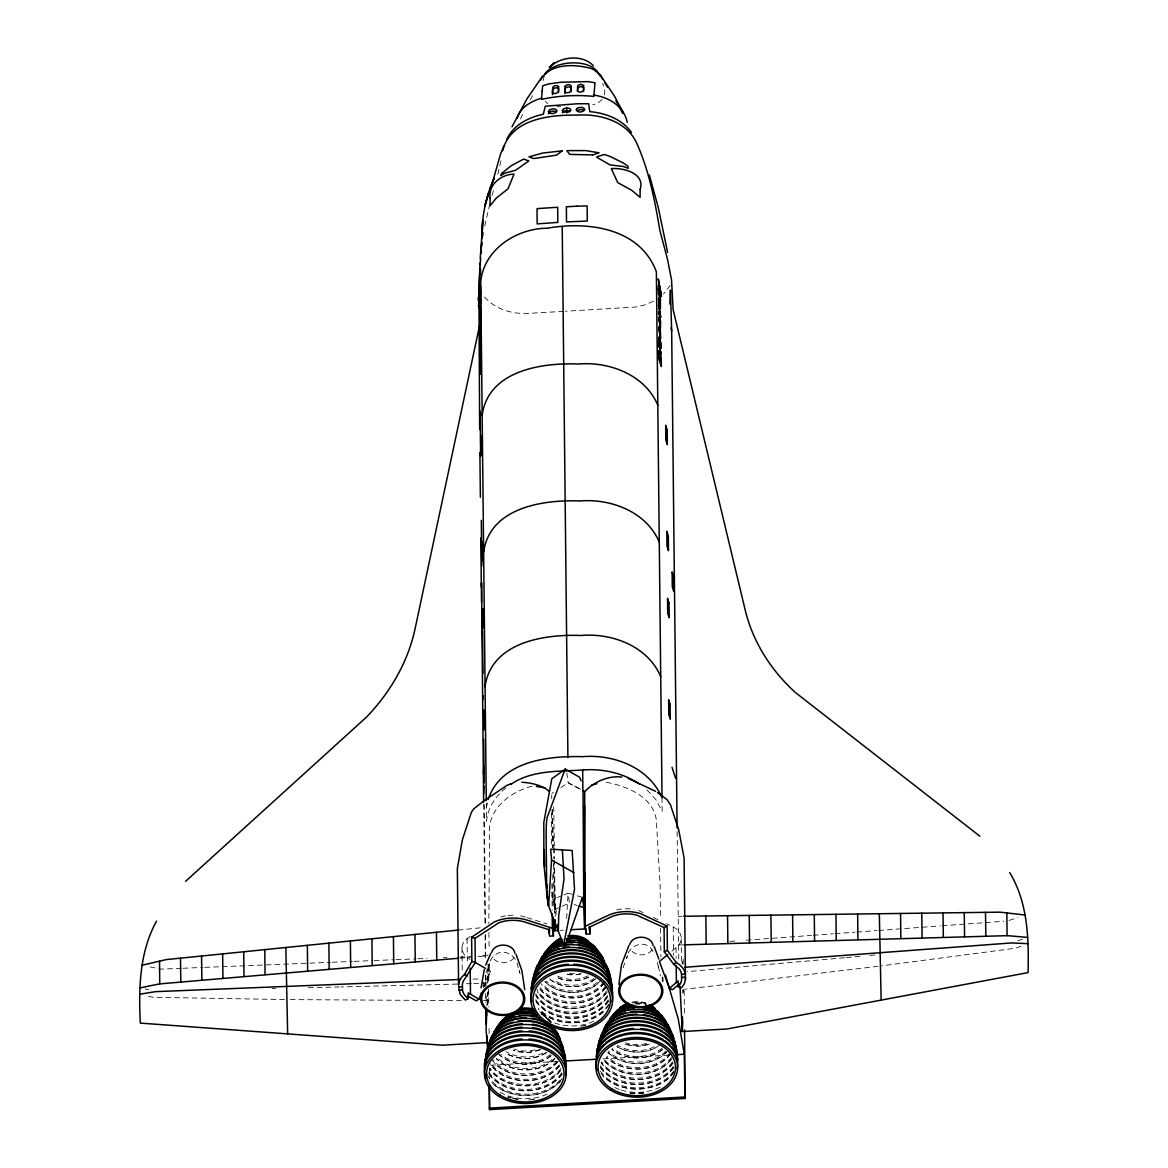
<?xml version="1.0" encoding="UTF-8"?>
<svg xmlns="http://www.w3.org/2000/svg" width="1168" height="1168" viewBox="0 0 1168 1168"><rect width="100%" height="100%" fill="white"/><g stroke="black" fill="none" stroke-linecap="round" stroke-linejoin="round"><path stroke-width="0.75" stroke-dasharray="5 3.75" d="M551.457 844.172L551.544 813.235M551.705 798.678L551.749 795.043M487.421 1004.378L487.552 993.442M487.698 982.492L487.947 964.272M682.813 993.253L682.857 989.603M683.192 964.082L683.265 958.621M487.757 1005.21L488.034 990.041M683.192 992.523L683.251 989.413M555.194 916.369L554.581 860.641M487.071 1004.845L487.567 992.362M681.966 964.111L682.55 961.264L682.389 964.184M566.626 918.413L568.101 893.097L582.379 897.345M486.37 807.891L488.18 799.452M487.99 981.66L490.224 971.104L487.129 969.309M500.955 160.834L497.889 174.207M482.866 985.515L483.435 982.157M484.793 225.906L489.757 203.801M604.294 94.812L604.907 91.221L602.746 83.322M543.076 80.607L544.346 75.701M492.02 195.479L493.947 188.749M623.113 967.761L625.26 961.498M486.034 972.448L487.187 969.352M483.567 987.632L490.224 971.104M484.136 986.507L489.377 973.791L489.261 963.031M489.655 963.571L488.472 966.345C492.341 946.401 515.234 948.255 518.169 967.586M627.727 955.716L626.559 958.49C628.034 943.525 649.452 937.773 653.832 954.11M520.49 118.975L523.41 112.391M483.202 986.537L489.377 973.791M530.111 99.995L533.528 93.849M670.198 285.328L663.497 294.015M602.177 99.426L597.432 103.543L592.76 104.77M604.469 982.711C590.614 1002.027 559.092 1002.684 542.755 986.23M606.031 987.325C590.818 1008.699 553.384 1008.758 538.536 987.062M607.302 991.895C591.49 1014.101 552.595 1014.16 537.178 991.617M607.156 997.72C590.468 1019.357 551.573 1018.788 536.083 996.114M608.995 1000.83C592.658 1023.737 553.252 1024.19 536.258 1001.983M554.858 1058.515C539.689 1073.976 511.672 1073.436 496.166 1058.602M557.34 1062.238C541.835 1079.743 511.277 1079.422 494.677 1063.522M559.662 1065.785C542.478 1087.058 503.014 1085.656 488.764 1061.741M560.64 1070.487C543.66 1091.481 505.437 1091.102 489.553 1069.041M562.494 1073.786C544.843 1097.424 502.152 1096.518 486.808 1070.837M560.582 1080.955C543.412 1100.314 509.613 1099.979 491.246 1082.371M666.359 1052.164C651.189 1067.625 623.172 1067.085 607.667 1052.251M670.972 1053.492C656.124 1073.246 623.566 1073.888 606.177 1057.171M672.257 1058.193C656.416 1079.378 619.566 1079.86 603.068 1059.376M673.264 1062.851C656.679 1085.057 617.317 1085.247 601.053 1062.705M673.994 1067.435C657.058 1090.124 616.879 1090.313 600.264 1067.289M670.899 1075.932L674.418 1071.961M470.047 936.546L465.404 940.109A26.601 16.002 -0.6 0 0 467.886 958.037L470.105 959.483M671.863 951.19L677.805 946.095A26.601 16.002 -0.6 0 0 675.323 928.166L666.636 923.698M505.817 788.006C495.539 796.109 487.815 808.022 486.516 821.221L486.297 800.649M551.895 793.495L553.501 792.269M594.906 979.368C581.971 989.311 561.866 989.208 549.281 978.755M597.885 983.617C582.803 995.968 558.392 995.267 544.522 981.368M603.549 1012.028C585.84 1026.497 557.34 1026.657 540.171 1011.298M546.478 1052.499C534.433 1060.529 517.804 1060.135 505.408 1053.01M551.296 1055.682C536.535 1067.304 513.19 1067.245 499.101 1054.573M662.796 1049.346C648.444 1060.617 625.917 1060.938 611.784 1049.171M668.563 1078.59C649.817 1093.379 620.12 1092.679 602.746 1076.035M560.932 787.48L568.174 782.794L581.401 789.729L568.174 782.794L566.816 772.909M653.496 301.242L644.327 305.082L635.348 307.067L565.443 311.243M561.808 895.71L553.939 898.966L555.355 909.23L569.473 902.995L568.101 893.097L563.385 895.053M1021.007 946.226L1015.956 948.168L881.694 965.834M588.599 977.178C578.233 982.127 565.443 982.215 555.369 976.477M540.302 1049.536L528.024 1052.529L513.453 1050.543M654.956 1048.149C642.984 1053.784 628.384 1053.361 616.908 1046.674M1017.941 940.707L1024.438 938.517M1009.064 920.428L1017.416 917.654M531.936 786.239C510.066 791.787 487.158 809.366 489.509 834.375L488.837 923.596M488.063 955.161L477.946 956.358M581.007 973.878L574.466 974.915L564.597 973.849M585.898 1025.504L580.569 1026.351A40.953 30.879 0.8 0 0 585.635 1025.227M631.786 1002.801L641.743 1002.553L646.532 1003.692M528.783 1099.979L535.878 1098.869A40.953 29.93 0.5 0 1 532.258 1099.38M643.831 1093.073L629.406 1093.204M878.19 966.286L684.784 989.281M457.987 930.093L480.267 927.845M479.8 956.475L485.669 955.891M844.522 957.745L687.164 971.645M846.333 957.585L860.831 956.256M869.883 955.424L877.139 954.767M460.075 958.125L470.835 957.234M729.825 941.423L737.081 940.882M746.148 940.211L811.453 935.407M813.278 935.276L833.222 933.801M835.047 933.67L855.005 932.195M856.816 932.064L876.774 930.589M878.584 930.458L940.269 925.917M942.08 925.786L983.806 922.72M985.617 922.589L1003.765 921.245M557.005 106.799L560.582 106.595M563.618 311.36L527.367 313.418C511.117 314.192 493.67 308.571 483.275 295.548M560.114 930.356L563.618 930.151M490.706 1065.245L557.647 1061.435M602.878 1058.865L668.008 1055.157M181.23 968.316L161.213 969.133L150.38 966.987M183.055 968.243L203.071 967.44M204.896 967.367L330.5 962.301M332.325 962.228L352.342 961.425M354.167 961.352L372.358 960.622M374.183 960.534L394.215 959.731M396.025 959.658L416.056 958.855M417.881 958.782L426.977 958.417M443.358 957.745L446.994 957.599M459.739 957.088L470.66 956.65M457.36 984.069L341.085 986.916M466.426 983.763L471.857 983.587M473.668 983.529L488.166 983.062L488.18 965.629M483.187 1000.684L487.844 1000.523M472.996 979.12L480.179 978.915M272.013 988.493L275.648 988.405M308.367 987.661L339.275 986.96M678.228 916.354L681.674 916.311M678.593 944.912L684.492 944.839M461.448 1000.611L288.219 999.604M284.598 999.545L152.731 997.282L146.365 995.72M634.779 1003.984L642.239 1004.276M606.294 782.268C628.238 786.298 656.839 798.357 656.62 824.871L660.124 885.14L660.489 919.201M145.182 989.004L148.686 989.719M624.953 1044.192L639.524 1046.178L650.153 1043.812A28.178 20.586 0.5 0 1 625.143 1044.148M507.54 1097.088L510.985 1097.905M512.723 1098.314L517.906 1099.555M525.396 917.055L523.016 916.384A26.397 15.885 -0.6 0 0 518.154 915.508M527.06 917.595L547.033 923.976M574.247 904.528L577.43 905.55M638.604 910.514L643.553 912.836M653.438 917.493L658.387 919.829M540.988 1013.809L549.15 1019.357L552.581 1024.219M542.244 1013.079L546.755 1016.715L549.821 1021.08M545.836 1017.766L551.325 1022.204M547.777 103.733L545.339 101.339M543.485 1014.861L545.792 1016.978M647.043 789.962L656.168 800.036L662.168 811.22L662.022 797.89M546.42 1017.605L548.23 1019.591M658.226 966.024L660.577 975.937M657.263 962.695L659.161 969.265M520.067 973.616L519.191 970.55L520.14 973.878M551.982 895.228L556.362 914.223M551.968 892.469L556.333 911.697M552.376 809.76L553.457 845.924M553.515 847.734L553.836 858.597M553.895 860.393L555.355 909.23M552.245 809.731L553.063 847.632M553.413 863.867L554.464 912.602M553.734 806.665L554.362 846.245M554.391 848.041L554.566 858.845M486.165 996.07L486.311 1005.035M684.156 990.566L684.448 1015.634M488.224 965.892L488.458 981.996M488.574 989.165L488.837 1007.064M485.859 975.032L486.019 985.602M677.148 831.587L678.769 959.103M681.221 938.78L681.47 961.702M676.009 947.774L676.126 958.227M673.221 926.808L673.527 955.278M660.592 928.166L660.898 956.855M552.07 809.745L552.479 847.676M552.771 874.774L553.136 909.084M551.88 883.504L552.157 910.31M488.939 932.56L489.115 948.693M489.071 1028.541L489.129 1033.914M483.669 804.037L484.954 924.253M485.07 935.188L485.319 958.87M485.508 975.265L485.625 986.186M485.698 993.472L485.8 1002.582M467.083 938.532L467.361 963.454M461.973 947.423L462.251 972.345M484.34 804.664L485.392 923.713M485.479 934.458L485.698 959.439M489.436 1068.005L489.465 1078.852M616.631 909.901A26.397 15.885 -0.6 0 1 634.136 909.419M500.795 916.997A26.397 15.885 -0.6 0 1 505.54 915.858M508.022 915.493A26.397 15.885 -0.6 0 1 515.643 915.274M513.847 957.731A11.695 8.818 0.8 0 1 502.707 962.709A11.695 8.818 0.8 0 1 492.254 956.811M635.158 1002.918A24.47 17.885 0.5 0 1 646.167 1004.144M632.618 1001.998A21.637 15.812 0.5 0 1 646.444 1003.195M636.721 1003.239A25.243 18.44 0.5 0 1 646.43 1004.568M662.402 1049.375A33.171 24.251 0.5 0 1 611.944 1049.346M665.775 1051.127A34.748 25.389 0.5 0 1 608.513 1051.083M673.746 1072.005A40.792 29.813 0.5 0 1 638.122 1088.956A40.792 29.813 0.5 0 1 601.111 1073.363M673.688 1070.925A40.705 29.74 0.5 0 1 637.056 1087.831A40.705 29.74 0.5 0 1 600.206 1070.866M673.352 1067.523A40.311 29.463 0.5 0 1 636.02 1084.254A40.311 29.463 0.5 0 1 599.724 1066.048M673.221 1066.399A40.15 29.331 0.5 0 1 636.034 1083.072A40.15 29.331 0.5 0 1 599.885 1064.939M672.666 1062.953A39.508 28.879 0.5 0 1 637.115 1079.363A39.508 28.879 0.5 0 1 601.345 1062.895M660.168 1087.116A40.938 29.915 0.5 0 1 620.996 1089.978M619.376 1089.437A40.938 29.915 0.5 0 1 613.2 1086.78M671.425 1057.142A38.077 27.828 0.5 0 1 637.159 1072.969A38.077 27.828 0.5 0 1 602.688 1057.098M672.461 1061.814A39.259 28.704 0.5 0 1 637.129 1078.122A39.259 28.704 0.5 0 1 601.578 1061.756M670.812 1059.61A38.398 28.061 0.5 0 1 637.159 1074.268A38.398 28.061 0.5 0 1 603.316 1059.58M670.447 1053.624A36.967 27.025 0.5 0 1 606.63 1057.244M670.096 1052.426A36.558 26.718 0.5 0 1 606.98 1056.018M668.081 1050.061A35.23 25.74 0.5 0 1 608.105 1052.324M661.993 1048.105A32.631 23.842 0.5 0 1 612.382 1048.076M643.758 1093.029A40.953 29.93 0.5 0 1 629.552 1092.927M659.307 1045.272A30.821 22.528 0.5 0 1 617.2 1046.659M654.343 1046.762A30.207 22.075 0.5 0 1 617.624 1045.331M646.459 1043.55A27.477 20.09 0.5 0 1 625.449 1042.732M540.171 1049.623A28.178 20.586 0.5 0 1 513.643 1050.499M546.493 1018.146A28.178 20.586 0.5 0 1 548.799 1020.263M534.959 1049.886A27.477 20.09 0.5 0 1 513.949 1049.068M543.412 1015.693A27.477 20.09 0.5 0 1 550.858 1023.051M541.981 1014.014A25.243 18.44 0.5 0 1 549.442 1021.898M541.499 1013.503A24.47 17.885 0.5 0 1 548.726 1021.139M539.689 1011.795A21.637 15.812 0.5 0 1 545.368 1017.27M547.193 1094.168A40.938 29.915 0.5 0 1 498.882 1091.525M562.246 1078.356A40.792 29.813 0.5 0 1 491.845 1082.356M560.173 1079.991A40.705 29.74 0.5 0 1 521.308 1094.022A40.705 29.74 0.5 0 1 487.071 1074.341M561.852 1073.859A40.311 29.463 0.5 0 1 523.468 1090.576A40.311 29.463 0.5 0 1 487.465 1070.968M561.72 1072.75A40.15 29.331 0.5 0 1 523.498 1089.394A40.15 29.331 0.5 0 1 487.625 1069.859M560.246 1070.633A39.508 28.879 0.5 0 1 524.593 1085.7A39.508 28.879 0.5 0 1 489.845 1069.246M559.034 1064.778A38.077 27.828 0.5 0 1 523.658 1079.276A38.077 27.828 0.5 0 1 490.37 1062.106M558.085 1061.216A36.967 27.025 0.5 0 1 523.746 1075.29A36.967 27.025 0.5 0 1 491.407 1058.617M556.786 1061.23A36.558 26.718 0.5 0 1 493.465 1059.989M554.669 1058.704A35.23 25.74 0.5 0 1 496.604 1058.661M518.052 1099.278A40.953 29.93 0.5 0 1 512.854 1098.3M511.146 1097.876A40.953 29.93 0.5 0 1 507.861 1096.854M560.961 1068.151A39.259 28.704 0.5 0 1 525.629 1084.473A39.259 28.704 0.5 0 1 490.078 1068.107M559.297 1065.961A38.398 28.061 0.5 0 1 524.651 1080.604A38.398 28.061 0.5 0 1 490.881 1064.603M552.084 1059.58A34.748 25.389 0.5 0 1 497.013 1057.434M550.902 1055.726A33.171 24.251 0.5 0 1 498.327 1053.682M550.493 1054.456A32.631 23.842 0.5 0 1 500.882 1054.412M546.347 1052.645A30.821 22.528 0.5 0 1 505.7 1053.01M542.843 1053.113A30.207 22.075 0.5 0 1 506.124 1051.682M651.919 949.861A11.695 8.818 0.8 0 1 640.779 954.855A11.695 8.818 0.8 0 1 630.34 948.956M601.199 979.602A33.171 25.024 0.8 0 1 544.93 981.427M603.564 981.675A34.748 26.207 0.8 0 1 543.587 985.077M608.747 1005.225A40.792 30.762 0.8 0 1 538.331 1009.225M608.674 1004.173A40.705 30.689 0.8 0 1 538.419 1008.174M608.367 1000.888A40.311 30.397 0.8 0 1 572.086 1018.116A40.311 30.397 0.8 0 1 535.601 1000.699M608.221 999.808A40.15 30.266 0.8 0 1 572.086 1016.963A40.15 30.266 0.8 0 1 535.762 999.633M607.696 996.479A39.508 29.799 0.8 0 1 571.094 1013.342A39.508 29.799 0.8 0 1 535.528 994.859M593.665 1021.285A40.938 30.879 0.8 0 1 548.172 1020.131M606.469 990.858A38.077 28.704 0.8 0 1 571.196 1007.108A38.077 28.704 0.8 0 1 536.915 989.311M605.506 987.442A36.967 27.886 0.8 0 1 572.232 1003.239A36.967 27.886 0.8 0 1 538.769 987.267M605.155 986.288A36.558 27.579 0.8 0 1 573.211 1001.896A36.558 27.579 0.8 0 1 540.039 987.413M603.987 982.814A35.23 26.572 0.8 0 1 573.211 997.866A35.23 26.572 0.8 0 1 541.251 983.909M607.491 995.37A39.259 29.609 0.8 0 1 571.108 1012.13A39.259 29.609 0.8 0 1 535.762 993.764M605.842 993.326A38.398 28.952 0.8 0 1 571.181 1008.378A38.398 28.952 0.8 0 1 537.426 991.807M588.351 977.134A28.178 21.243 0.8 0 1 555.515 976.565M587.957 975.776A27.477 20.717 0.8 0 1 555.939 975.222M597.096 982.39A32.631 24.601 0.8 0 1 546.39 981.251M595.753 978.565A30.821 23.243 0.8 0 1 549.413 978.901M593.972 978.404A30.207 22.776 0.8 0 1 552.741 979.733M580.861 973.805A25.243 19.038 0.8 0 1 564.64 973.922M574.379 973.353A24.47 18.454 0.8 0 1 567.998 973.075"/><path stroke-width="1.5" d="M584.672 872.934L584.672 928.954L570.641 929.757M480.413 314.747L480.282 318.952L480.442 306.892L480.486 314.98L480.515 313.725M586.161 928.896L584.672 928.954L583.796 907.609L584.584 806.124M480.457 296.117L480.457 290.876M480.939 352.867L480.866 346.721L480.72 358.167L480.851 349.363L480.807 357.014L480.836 353.568M682.506 1016.948L682.316 1031.534L726.992 1028.993L1028.074 972.594C1028.862 938.488 1027.898 902.66 1009.707 872.569M480.559 322.85L480.53 319.871L480.574 325.522L480.559 317.141L480.325 327.785M480.398 322.587L480.53 338.618L480.72 328.091M682.55 1020.832L682.316 1031.534L680.01 986.843M555.107 919.931L554.844 930.648L553.369 930.765M480.384 296.015L480.179 300.453L480.413 286.306L480.165 303.373L479.99 295.621M480.267 312.893L480.428 309.374L480.282 316.309L480.325 310.119L480.413 312.776M480.72 351.933L480.749 351.072M486.866 1010.203L486.092 1029.826L487.625 1049.36M481.318 252.872L481.377 251.397L481.128 253.018M669.848 304.03L670.417 290.073L671.673 330.792L677.104 827.981M482.004 237.688C481.581 217.087 485.757 196.647 494.327 177.916L489.523 189.566M481.114 251.062L481.785 242.185M482.004 237.148L482.793 219.964L481.946 238.462M480.632 440.438L480.851 435.766L480.793 455.316M481.771 546.493L481.99 541.806L481.931 561.355M483.64 802.212L481.537 582.73L481.552 602.265M483.085 699.457L483.26 695.88M483.435 773.873L483.8 765.858M483.654 794.021L484.019 786.006M583.62 91.177L583.781 87.702L580.73 86.432L577.868 87.804L577.62 91.279M481.756 243.017L481.639 245.528M566.699 112.96L566.684 107.982L563.56 108.858L562.188 110.595L563.385 112.186L569.575 111.836L570.933 110.099L569.736 108.493L566.684 107.982M480.574 269.589L480.413 274.217M479.756 270.158L479.449 277.823A29.521 0.803 -89.4 0 1 478.953 297.198L479.654 429.503M479.785 274.597L480.311 267.764L479.975 274.495M618.879 984.317L621.493 964.812L628.953 945.379M480.252 262.727L478.413 300.424L479.479 286.452M480.179 265.311L480.617 257.719M558.538 92.36L558.786 88.885L557.37 87.746L554.391 88.067L552.96 89.454L552.435 94.666M564.947 93.703L565.312 88.491C566.655 86.636 569.911 86.14 571.327 88.155L571.079 91.63M480.238 258.216L482.369 228.782M479.508 292.628L479.187 308.425L478.325 305.651M481.085 987.851L484.282 969.498M621.858 777.07C608.105 775.464 594.001 781.845 584.686 791.627L585.153 926.326L586.219 934.02L590.001 933.874L589.636 926.472L589.694 931.611M480.617 329.683L480.544 335.829L480.632 329.668M482.165 415.239C488.195 370.402 542.025 362.503 578.525 364.022C609.477 361.335 645.247 375.016 657.803 405.238M483.625 552.201C489.655 507.394 543.441 499.466 579.927 500.984C610.893 498.283 646.707 511.949 659.278 542.2M485.07 686.711C491.1 641.933 544.814 633.976 581.299 635.494C612.28 632.779 648.138 646.43 660.723 676.71M482.515 236.243L483.07 232.724M657.496 792.561L666.913 799.467L670.403 804.679L678.637 829.47L684.083 857.765L685.455 979.397L684.331 983.719L681.543 987.763L678.228 986.668L678.17 980.959L669.425 988.376L659.394 961.468L667.702 954.621M479.479 325.974L414.888 629.654C407.603 662.811 389.878 692.785 366.475 717.123L185.566 881.358M503.262 148.482C512.781 118.333 550.96 114.727 577.503 115.121C599.841 113.588 626.69 121.165 636.677 143.065C649.072 170.674 654.898 200.619 659.818 230.271L667.468 259.135L671.527 279.838L673.133 309.695L745.388 610.849C753.199 642.59 771.493 670.885 795.627 692.712L979.821 836.157M517.176 118.187C520.183 107.237 531.425 101.178 541.602 98.112M502.678 150.701L502.955 149.665M492.487 182.412L500.561 154.015L503.861 146.117M488.18 799.452C500.882 761.083 548.113 755.711 582.525 756.674C612.981 754.032 648.006 767.011 661.292 796.226M564.728 947.467L582.379 897.345L583.796 907.609L579.021 906.061M485.727 965.06L490.867 953.249M659.292 319.667L660.314 325.784L659.497 319.828M467.755 995.954L476.267 1000.874L478.909 999.209L481.566 992.596M540.667 79.804C550.464 62.576 576.335 63.86 592.994 69.073M156.497 921.129C139.357 952.314 138.642 988.478 140.306 1023.11L442.234 1045.199L486.91 1042.659L486.793 1035.49M544.77 74.066C554.026 60.167 593.052 57.509 599.71 75.774M506.664 139.634C513.029 125.18 528.564 117.34 543.354 114.23L545.252 106.2L577.08 103.791L588.657 103.733L589.752 111.602C605.491 113.077 622.164 119.136 631.508 132.524M511.978 126.786L526.929 98.93L542.478 76.212M478.909 999.209L468.266 992.902L468.324 998.611L465.375 1000.071L460.163 994.377L458.674 986.931A30.397 18.279 -0.6 0 1 464.47 974.535L471.872 961.454L471.609 937.247L494.225 922.019A30.178 18.162 -0.6 0 1 527.177 920.15L552.362 928.195L553.428 935.889L549.661 936.167L548.756 929.626L523.074 921.523A26.397 15.885 -0.6 0 0 498.634 922.91L475.026 938.357L471.609 937.247M468.324 998.611A26.601 16.002 -0.6 0 1 462.484 989.909L462.455 986.712A26.601 16.002 -0.6 0 1 463.36 981.018L475.274 962.563L475.026 938.357M548.478 113.836C549.705 110.96 553.763 110.58 556.187 111.734M562.348 112.785L563.721 111.048L569.911 110.697M577.415 110.537L580.773 109.456L583.839 110.069M550.128 66.722C561.005 56.444 582.803 54.137 593.461 65.89M679.499 983.909L672.476 989.705L669.425 988.376M510.825 784.414C531.747 769.858 558.523 771.639 582.671 770.004C602.498 768.383 622.997 772.968 639.626 784.078M673.629 964.184L676.214 962.49A30.397 18.279 -0.6 0 1 685.339 974.024L681.557 974.243A26.601 16.002 -0.6 0 0 679.09 968.754L673.629 964.184L664.329 951.803L664.066 927.596L636.575 915.055A26.397 15.885 -0.6 0 0 612.134 916.442L589.095 927.334L590.001 933.874M664.066 927.596L667.118 926.122L667.381 950.329L676.214 962.49M664.329 951.803L667.381 950.329M585.153 926.326L607.725 915.566A30.178 18.162 -0.6 0 1 640.692 913.683L667.118 926.122M510.81 783.845L506.985 785.334L483.567 801.102L473.77 808.84L471.361 812.329L462.411 839.719L457.345 868.481L458.586 984.741M1025.3 915.026L999.969 912.164L683.411 916.281M591.431 785.203L596.906 783.713M139.941 987.938L159.344 983.923L458.279 958.271M139.999 994.158L155.592 991.647L460.426 979.47M457.987 930.093L166.119 959.614L141.854 965.294M684.857 967.265L1011.532 942.941L1027.752 943.642M558.362 930.443L554.844 930.648L554.61 919.815M458.674 986.931L462.455 986.712M458.703 990.114L462.484 989.909M678.228 986.668A26.601 16.002 -0.6 0 0 681.586 977.441L685.368 977.222L685.455 979.397M566.699 1060.924L595.636 1059.274M677.06 1054.646L684.287 1054.237L684.944 1098.475L489.553 1109.6L489.1 1084.941M489.334 1108.111L684.74 1096.986M684.492 944.839L1007.488 935.656L1027.694 937.422M521.76 782.239C531.323 782.823 541.762 785.042 549.164 791.232M536.331 786.429L545.062 787.845M593.928 95.134C609.01 97.119 624.004 106.463 627.26 122.333M471.872 961.454L475.274 962.563M464.47 974.535L467.492 975.908M628.223 778.428L655.598 791.32M593.008 69.073L600.06 74.621L614.426 96.068L623.391 113.135M584.686 791.627L582.876 790.488L582.671 770.004M563.487 943.175L563.633 944.985L574.525 889.403L572.174 850.465L550.683 849.18L551.559 859.969L573.809 872.554M474.748 962.169L485.581 968.418M604.659 82.534L607.477 87.104M615.901 100.798L617.784 103.85M602.79 79.497L600.06 74.621M618.719 105.368L622.529 113.179M654.138 946.445L658.913 959.103M516.052 954.3L521.877 970.608L524.724 989.676M581.124 780.735L579.562 777.216L565.341 769.113L551.807 778.735L543.821 822.374L543.879 863.94L547.354 898.44M672.009 767.303L675.586 778.268M665.512 975.119L678.228 1018.89L684.287 1054.237M649.364 174.981L658.299 207.612L667.629 252.405M671.074 327.595L671.673 330.792M549.602 931.042L549.281 928.779L549.34 933.904M557.647 924.457L558.348 931.276L558.684 915.843L564.027 878.803L562.363 849.881M662.533 977.47L662.782 981.354M546.872 884.497L547.15 888.074M547.865 896.98L548.566 905.901L551.559 859.969M881.139 1000.115L879.329 913.741M544.259 849.545L544.668 866.671M287.649 1033.884L285.839 947.511M1007.064 935.67L1006.845 912.923M985.821 936.21L985.5 912.354M964.578 936.765L964.257 912.631M943.335 937.305L943.029 912.909M922.092 937.846L921.8 913.186M900.849 938.4L900.557 913.464M265.063 974.579L264.771 949.642M243.995 976.433L243.703 951.774M222.942 978.302L222.635 953.906M201.874 980.156L201.553 956.037M180.821 982.025L180.485 958.169M159.753 983.879L159.534 961.147M486.37 1008.612L486.487 1015.78M857.648 914.018L857.911 939.539M835.967 914.296L836.244 940.196M814.286 914.588L814.563 940.853M792.59 914.865L792.882 941.525M770.909 915.143L771.201 942.182M749.228 915.435L749.52 942.853M727.547 915.712L727.854 943.51M705.866 915.989L706.173 944.167M684.609 1029.957L684.944 1098.475M681.557 974.243L681.586 977.441M676.199 965.206L676.389 982.624M659 345.115L661.19 354.079L658.183 342.604L658.737 346.589L658.708 344.21M662.022 797.89L656.372 271.867C640.166 227.833 587.767 221.059 547.325 228.227C516.679 228.256 483.683 249.485 480.734 281.853L486.297 800.649M586.175 930.604L586.219 934.02M562.231 227.38L567.911 757.506M553.238 918.121L553.428 935.889M552.201 913.887L552.362 928.195M480.457 303.695L480.544 298.76L480.15 310.44L480.121 308.075M480.15 411.005L480.632 456.586M481.318 520.388L481.815 565.954M482.486 629.771L482.968 673.513M483.669 739.154L484.136 782.896M479.902 452.483L480.384 497.276M480.807 537.893L481.333 586.993M485.859 1008.042L486.034 1024.438M470.193 968.199L470.485 994.348M436.467 932.268L436.759 960.067M414.947 934.444L415.239 961.863M393.426 936.634L393.718 963.658M371.92 938.809L372.198 965.454M350.4 940.985L350.677 967.25M328.88 943.16L329.157 969.046M307.359 945.335L307.637 970.856M583.051 790.59L583.796 907.609M489.48 1086.094L489.553 1109.6M566.276 770.749A54.458 3.329 86.7 0 0 564.932 769.668L547.325 817.016A62.736 3.84 86.7 0 0 546.157 838.201L546.682 887.14A12.936 0.788 86.7 0 0 548.288 905.156L564.494 947.204A16.498 1.007 86.7 0 0 565.049 945.54M491.757 952.27A11.695 8.818 0.8 0 1 503.831 945.102A11.695 8.818 0.8 0 1 514.913 953.234M600.629 1037.023A36.967 27.025 0.5 0 1 637.567 1014.948A36.967 27.025 0.5 0 1 673.571 1038.118M602.542 1033.14A38.077 27.828 0.5 0 1 613.667 1023.051M615.273 1022.204A38.077 27.828 0.5 0 1 673.951 1038.673M609.638 1019.606A32.631 23.842 0.5 0 1 626.048 1010.116M627.669 1009.736A32.631 23.842 0.5 0 1 634.37 1008.831M642.882 1009.167A32.631 23.842 0.5 0 1 666.081 1021.796M596.819 1052.645A40.705 29.74 0.5 0 1 633.479 1028.439M640.59 1028.482A40.705 29.74 0.5 0 1 652.605 1030.716M654.211 1031.256A40.705 29.74 0.5 0 1 670.301 1041.257M671.469 1042.557A40.705 29.74 0.5 0 1 675.162 1048.192M675.834 1049.667A40.705 29.74 0.5 0 1 677.425 1055.784M596.702 1052.47A40.311 29.463 0.5 0 1 638.808 1025.387A40.311 29.463 0.5 0 1 677.192 1055.609M598.045 1045.199A39.508 28.879 0.5 0 1 635.713 1021.62A39.508 28.879 0.5 0 1 675.308 1043.769M610.703 1017.766A30.207 22.075 0.5 0 1 626.909 1007.75M628.399 1007.4A30.207 22.075 0.5 0 1 634.618 1006.553M645.554 1007.4A30.207 22.075 0.5 0 1 664.826 1019.868M596.775 1052.967A40.15 29.331 0.5 0 1 597.403 1048.382M597.826 1046.878A40.15 29.331 0.5 0 1 599.753 1042.484M600.586 1041.097A40.15 29.331 0.5 0 1 662.825 1031.461M664.388 1032.483A40.15 29.331 0.5 0 1 669.877 1037.155M671.031 1038.44A40.15 29.331 0.5 0 1 676.681 1049.959M610.149 1018.525A30.821 22.528 0.5 0 1 640.998 1007.225M642.59 1007.4A30.821 22.528 0.5 0 1 666.125 1022.044M599.184 1041.068A38.398 28.061 0.5 0 1 633.771 1018.233A38.398 28.061 0.5 0 1 673.104 1036.863M674.695 1041.126A38.398 28.061 0.5 0 1 675.235 1044.031M598.717 1042.717A39.259 28.704 0.5 0 1 660.971 1026.833M662.3 1027.621A39.259 28.704 0.5 0 1 669.191 1033.198M670.315 1034.454A39.259 28.704 0.5 0 1 673.892 1039.87M674.535 1041.301A39.259 28.704 0.5 0 1 676.068 1047.2M603.944 1029.388A36.558 26.718 0.5 0 1 614.631 1019.693M616.164 1018.876A36.558 26.718 0.5 0 1 637.159 1014.189M643.51 1014.642A36.558 26.718 0.5 0 1 652.605 1016.802M654.299 1017.43A36.558 26.718 0.5 0 1 667.059 1025.796M669.06 1028.176A36.558 26.718 0.5 0 1 671.425 1032.001M613.112 1014.788A27.477 20.09 0.5 0 1 615.069 1012.568M617.376 1010.583A27.477 20.09 0.5 0 1 621.493 1008.042M622.997 1007.342A27.477 20.09 0.5 0 1 627.858 1005.677M648.868 1006.495A27.477 20.09 0.5 0 1 653.511 1008.524M656.241 1010.232A27.477 20.09 0.5 0 1 658.664 1012.189M660.708 1014.35A27.477 20.09 0.5 0 1 662.358 1016.7M605.623 1025.767A34.748 25.389 0.5 0 1 625.303 1012.773M630.559 1011.751A34.748 25.389 0.5 0 1 650.211 1013.269M651.861 1013.809A34.748 25.389 0.5 0 1 658.08 1016.598M659.497 1017.43A34.748 25.389 0.5 0 1 668.914 1026.73M604.878 1027.636A33.171 24.251 0.5 0 1 635.407 1009.386A33.171 24.251 0.5 0 1 668.3 1025.533M614.353 1013.736A25.243 18.44 0.5 0 1 617.916 1009.692M619.011 1008.816A25.243 18.44 0.5 0 1 628.647 1004.29M649.408 1005.604A25.243 18.44 0.5 0 1 653.481 1007.677M615.638 1012.189A28.178 20.586 0.5 0 1 632.983 1005.195M645.729 1005.998A28.178 20.586 0.5 0 1 659.205 1012.846M619.58 1008.261A24.47 17.885 0.5 0 1 621.96 1006.699M623.23 1005.998A24.47 17.885 0.5 0 1 628.91 1003.881M649.043 1005.152A24.47 17.885 0.5 0 1 651.744 1006.436M653 1007.166A24.47 17.885 0.5 0 1 655.306 1008.802M596.03 1064.763A40.938 29.915 0.5 0 1 595.899 1061.639M596.541 1056.967A40.938 29.915 0.5 0 1 604.236 1044.207M605.579 1042.995A40.938 29.915 0.5 0 1 621.318 1034.687M622.982 1034.235A40.938 29.915 0.5 0 1 663.263 1039.71M664.592 1040.571A40.938 29.915 0.5 0 1 670.461 1045.521M671.629 1046.82A40.938 29.915 0.5 0 1 675.352 1052.485M676.024 1053.959A40.938 29.915 0.5 0 1 677.63 1060.121M596.176 1056.777A40.792 29.813 0.5 0 1 638.794 1029.388A40.792 29.813 0.5 0 1 677.63 1059.96M597.052 1070.472A40.953 29.93 0.5 0 1 635.553 1033.592A40.953 29.93 0.5 0 1 677.119 1068.983M620.704 1007.181A21.637 15.812 0.5 0 1 628.165 1003.064M651.189 1005.458A21.637 15.812 0.5 0 1 654.985 1008.524M603.491 1029.782A35.23 25.74 0.5 0 1 636.414 1012.014A35.23 25.74 0.5 0 1 670.198 1029.183M489.129 1043.36A36.967 27.025 0.5 0 1 522.432 1021.372A36.967 27.025 0.5 0 1 560.304 1039.316M488.005 1046.397A38.077 27.828 0.5 0 1 489.538 1042.177M491.042 1039.491A38.077 27.828 0.5 0 1 512.606 1025.256M514.168 1024.876A38.077 27.828 0.5 0 1 522.315 1023.752M532.243 1024.132A38.077 27.828 0.5 0 1 540.2 1025.884M541.704 1026.38A38.077 27.828 0.5 0 1 548.785 1029.577M550.07 1030.351A38.077 27.828 0.5 0 1 561.312 1042.221M496.079 1028.672A32.631 23.842 0.5 0 1 514.548 1016.467M519.497 1015.503A32.631 23.842 0.5 0 1 536.331 1016.481M484.691 1065.201A40.705 29.74 0.5 0 1 542.711 1037.593M544.288 1038.177A40.705 29.74 0.5 0 1 565.692 1060.588M485.727 1055.755A40.311 29.463 0.5 0 1 527.308 1031.738A40.311 29.463 0.5 0 1 565.56 1058.865M486.545 1051.55A39.508 28.879 0.5 0 1 525.25 1027.957A39.508 28.879 0.5 0 1 564.246 1051.609M498.298 1025.387A30.207 22.075 0.5 0 1 535.572 1014.116M485.903 1054.719A40.15 29.331 0.5 0 1 502.517 1035.899M503.963 1035.198A40.15 29.331 0.5 0 1 522.067 1030.848M529.075 1030.891A40.15 29.331 0.5 0 1 558.377 1043.491M559.53 1044.776A40.15 29.331 0.5 0 1 563.18 1050.324M563.837 1051.784A40.15 29.331 0.5 0 1 565.4 1057.814M496.254 1028.92A30.821 22.528 0.5 0 1 537.28 1015.094M487.684 1047.419A38.398 28.061 0.5 0 1 525.293 1024.497A38.398 28.061 0.5 0 1 563.195 1047.462M487.742 1047.608A39.259 28.704 0.5 0 1 495.466 1037.126M496.823 1036.016A39.259 28.704 0.5 0 1 512.153 1028.716M513.774 1028.322A39.259 28.704 0.5 0 1 522.184 1027.168M532.418 1027.563A39.259 28.704 0.5 0 1 540.623 1029.373M542.186 1029.884A39.259 28.704 0.5 0 1 550.8 1033.972M552.333 1034.965A39.259 28.704 0.5 0 1 557.691 1039.549M558.815 1040.79A39.259 28.704 0.5 0 1 562.392 1046.221M489.538 1042.352A36.558 26.718 0.5 0 1 496.415 1030.964M497.597 1029.884A36.558 26.718 0.5 0 1 513.146 1022.058M517.745 1021.109A36.558 26.718 0.5 0 1 522.476 1020.613M524.052 1020.54A36.558 26.718 0.5 0 1 547.646 1026.073M549.135 1026.949A36.558 26.718 0.5 0 1 559.925 1038.352M494.122 1032.118A34.748 25.389 0.5 0 1 499.028 1026.555M500.225 1025.577A34.748 25.389 0.5 0 1 505.729 1022.131M507.248 1021.401A34.748 25.389 0.5 0 1 526.286 1017.678M531.717 1018.102A34.748 25.389 0.5 0 1 546.58 1022.934M549.34 1024.657A34.748 25.389 0.5 0 1 558.246 1034.614M493.976 1032.439A33.171 24.251 0.5 0 1 539.718 1018.087M500.999 1021.839A28.178 20.586 0.5 0 1 535.981 1012.802M504.678 1017.897A27.477 20.09 0.5 0 1 509.993 1014.393M511.496 1013.693A27.477 20.09 0.5 0 1 523.366 1010.933M530.535 1011.211A27.477 20.09 0.5 0 1 534.024 1011.853M487.436 1057.303A40.938 29.915 0.5 0 0 484.501 1066.413A40.792 29.813 0.5 0 1 523.03 1035.724A40.792 29.813 0.5 0 1 565.998 1063.187M488.297 1055.887A40.938 29.915 0.5 0 1 492.735 1050.543M494.079 1049.346A40.938 29.915 0.5 0 1 521.921 1038.965M529.075 1039.009A40.938 29.915 0.5 0 1 566.261 1069.596M486.107 1078.327A40.953 29.93 0.5 0 1 522.972 1039.958A40.953 29.93 0.5 0 1 565.619 1075.334M491.363 1037.753A35.23 25.74 0.5 0 1 523.76 1018.379A35.23 25.74 0.5 0 1 558.698 1035.534M520.49 1009.605A24.47 17.885 0.5 0 1 533.148 1010.086M519.745 1008.597A21.637 15.812 0.5 0 1 533.645 1009.137M517.147 1010.641A25.243 18.44 0.5 0 1 534.929 1010.904M629.829 944.401A11.695 8.818 0.8 0 1 641.904 937.232A11.695 8.818 0.8 0 1 653 945.379M536.083 968.768A36.967 27.886 0.8 0 1 573.838 947.511A36.967 27.886 0.8 0 1 608.703 971.805M534.973 971.63A38.077 28.704 0.8 0 1 536.798 967.338M537.601 965.965A38.077 28.704 0.8 0 1 588.263 952.533M589.738 953.103A38.077 28.704 0.8 0 1 595.344 955.847M596.629 956.636A38.077 28.704 0.8 0 1 609.754 974.769M540.536 960.213A32.631 24.601 0.8 0 1 542.682 955.687M543.66 954.256A32.631 24.601 0.8 0 1 553.588 946.022M555.019 945.335A32.631 24.601 0.8 0 1 561.166 943.131M566.115 942.138A32.631 24.601 0.8 0 1 574.612 941.831M577.999 942.167A32.631 24.601 0.8 0 1 597.987 951.438M600.148 953.833A32.631 24.601 0.8 0 1 602.892 958.213M531.279 988.362A40.705 30.689 0.8 0 1 531.805 985.179M532.243 983.617A40.705 30.689 0.8 0 1 534.199 979.018M535.046 977.558A40.705 30.689 0.8 0 1 539.47 972.097M541.967 969.863A40.705 30.689 0.8 0 1 584.102 961.673A40.705 30.689 0.8 0 1 612.193 986.975M531.601 986.814A40.311 30.397 0.8 0 1 570.67 957.322A40.311 30.397 0.8 0 1 612.076 985.427M532.564 981.12A39.508 29.799 0.8 0 1 570.758 953.774A39.508 29.799 0.8 0 1 611.112 979.777M549.194 947.613A30.207 22.776 0.8 0 1 555.034 943.642M556.348 942.999A30.207 22.776 0.8 0 1 562.042 940.97M566.611 940.05A30.207 22.776 0.8 0 1 569.736 939.744M577.62 940.079A30.207 22.776 0.8 0 1 594.6 947.277M532.418 981.076A40.15 30.266 0.8 0 1 562.553 957.205A40.15 30.266 0.8 0 1 603.871 968.564M606.046 970.944A40.15 30.266 0.8 0 1 609.696 976.682M545.266 951.993A30.821 23.243 0.8 0 1 561.808 941.466M566.48 940.532A30.821 23.243 0.8 0 1 600.498 954.3M534.229 974.068A38.398 28.952 0.8 0 1 535.148 971.119M537.295 966.885A38.398 28.952 0.8 0 1 576.861 950.737A38.398 28.952 0.8 0 1 609.74 974.258M533.747 975.543A39.259 29.609 0.8 0 1 535.63 971.104M536.462 969.703A39.259 29.609 0.8 0 1 540.726 964.432M542.01 963.235A39.259 29.609 0.8 0 1 548.215 958.826M549.588 958.081A39.259 29.609 0.8 0 1 608.922 972.74M536.097 969.221A36.558 27.579 0.8 0 1 537.572 965.045M539.017 962.388A36.558 27.579 0.8 0 1 559.72 948.314M562.772 947.613A36.558 27.579 0.8 0 1 569.05 946.839M578.583 947.233A36.558 27.579 0.8 0 1 594.22 952.519M595.709 953.424A36.558 27.579 0.8 0 1 604.133 961.249M553.822 943.204A27.477 20.717 0.8 0 1 561.341 939.583M570.013 937.992A27.477 20.717 0.8 0 1 582.379 939.437M584.015 939.977A27.477 20.717 0.8 0 1 594.877 946.971M546.828 952.212A34.748 26.207 0.8 0 1 550.873 949.467M553.851 947.92A34.748 26.207 0.8 0 1 572.889 944.109M578.321 944.562A34.748 26.207 0.8 0 1 600.688 955.541M547.631 949.146A28.178 21.243 0.8 0 1 562.757 939.525M566.305 938.78A28.178 21.243 0.8 0 1 598.118 951.263M544.273 953.628A33.171 25.024 0.8 0 1 575.926 942.474A33.171 25.024 0.8 0 1 603.403 959.045M551.106 945.423A25.243 19.038 0.8 0 1 560.771 938.853M570.247 936.867A25.243 19.038 0.8 0 1 588.643 941.408M576.7 936.809A24.47 18.454 0.8 0 1 582.788 938.313M584.204 938.868A24.47 18.454 0.8 0 1 588.161 940.941M531.513 989.325A40.938 30.879 0.8 0 1 533.922 983.135M534.783 981.675A40.938 30.879 0.8 0 1 568.407 964.272M573.765 964.228A40.938 30.879 0.8 0 1 612.601 992.742M531.177 989.369A40.792 30.762 0.8 0 1 571.663 961.133A40.792 30.762 0.8 0 1 612.499 989.573M531.557 1001.604A40.953 30.879 0.8 0 1 571.619 965.191A40.953 30.879 0.8 0 1 612.09 1001.808M555.88 941.145A21.637 16.308 0.8 0 1 560.056 938.298M567.794 935.816A21.637 16.308 0.8 0 1 586.365 939.408M540.258 959.789A35.23 26.572 0.8 0 1 572.889 944.751A35.23 26.572 0.8 0 1 604.615 961.22M661.146 345.976L660.898 348.517L660.475 342.312L659.978 345.655L659.117 342.706L659.175 336.778L659.438 342.385L660.037 339.07L661.146 345.976M481.055 359.919L480.72 364.066L481.012 354.955L481.055 359.919M658.81 353.393L660.796 362.503C661.059 360.605 660.3 352.313 658.81 353.393M658.781 328.383L660.621 338.282L660.212 329.522C660.913 347.86 658.606 319.725 658.781 328.383M490.107 197.976L490.064 205.889L496.225 198.122L508.036 188.822L514.008 174.149C501.51 174.222 488.122 184.456 490.107 197.976M640.122 189.45L640.079 197.348L631.873 190.399L617.697 182.573L611.331 168.615C623.391 167.608 645.481 173.36 640.122 189.45M658.475 298.906L660.387 308.775L660.431 302.76L660.037 300.599L660.168 306.06L658.927 297.665L658.475 298.906M658.694 318.368L660.446 328.588L660.577 321.872A5.577 0.832 82.9 0 0 659.978 318.879L659.132 316.878L658.694 318.368M661.395 295.314L661.38 296.555L660.519 291.372L658.387 288.16L658.372 285.634L659.876 288.189L658.299 278.962L661.395 295.314M480.793 334.72L480.544 347.188L480.793 334.72M658.372 288.759L658.46 293.854L660.606 300.453L658.372 288.759M481.07 360.649L480.72 374.096L481.07 360.649M658.329 350.677L658.343 357.423L661.322 366.533C661.468 362.971 661.176 349.904 658.329 350.677M480.705 369.19L480.749 371.132L480.705 369.19M658.927 300.41L659.424 304.308L658.927 300.41M482.705 608.82L482.647 628.355L482.705 608.82M483.8 710.261L483.742 729.81L483.8 710.261M583.62 85.512L583.372 90.695C581.927 92.403 578.729 92.754 577.342 90.812L577.707 85.6L580.54 84.242L583.62 85.512M480.574 327.317L480.413 328.631L480.574 327.317M558.611 86.695L558.246 91.892C556.946 93.674 553.793 94.316 552.274 92.476L552.785 87.264L554.231 85.877L557.209 85.541L558.611 86.695M565.151 86.286L564.786 91.498L566.203 92.695L569.196 92.52L570.787 91.162L571.167 85.95C569.736 83.935 566.495 84.432 565.151 86.286M542.156 91.235L541.499 99.368C558.567 95.645 576.437 94.696 593.826 96.389L595.008 82.811L588.278 81.629L561.151 82.213L548.989 83.877L542.682 85.79L542.156 91.235M488.428 193.684L484.851 205.977L488.428 193.684M501.685 173.375L500.868 175.58L504.532 173.229L515.541 170.28L528.812 160.98L523.644 159.082L511.394 165.579L501.685 173.375M549.661 109.792L548.303 111.632C549.997 114.741 555.618 113.909 557.019 110.887C555.778 107.952 552.011 108.858 549.661 109.792M577.255 108.332L576.101 109.807C577.605 113.048 583.285 112.464 584.876 109.544C583.693 106.565 579.43 107.062 577.255 108.332M553.676 63.364L549.267 67.569L554.391 62.795L553.676 63.364M562.144 150.876L556.552 155.125L533.747 158.556L529.031 156.819L542.711 153.052L562.144 150.876M592.629 154.935L569.648 154.38L566.889 150.614L585.737 150.599L599.096 152.833L592.629 154.935M598.293 156.381L596.571 157.125L609.959 164.907L623.332 166.469L628.18 168.338L627.931 166.192L623.435 163.067L610.572 156.643L604.382 154.483L598.293 156.381M538.536 208.517L537.003 208.78L537.163 223.906L557.822 222.402L557.662 207.276L538.536 208.517M576.919 206.181L566.363 206.78L566.524 221.905L587.27 221.059L587.11 205.933L576.919 206.181M660.781 317.083L658.664 314.09L658.65 311.608L660.095 313.929L658.577 304.804L660.781 317.083M667.176 429.824L665.672 425.24L665.833 440.117L667.337 444.687L667.176 429.824M668.315 535.878L666.811 531.294L666.972 546.157L668.476 550.741L668.315 535.878M673.483 576.058L672.126 571.882L672.286 586.745L673.702 591.329L673.483 576.058M669.03 602.878L667.541 598.293L667.687 613.156L669.191 617.741L669.03 602.878M670.125 704.319L668.622 699.734L668.782 714.612L670.271 719.196L670.125 704.319M488.399 1011.4A22.075 16.659 0.8 0 0 524.388 1001.867A22.075 16.659 0.8 0 0 495.203 983.062A22.075 16.659 0.8 0 0 488.399 1011.4M489.129 1010.758A20.936 15.797 0.8 0 0 523.264 1001.706A20.936 15.797 0.8 0 0 495.582 983.879A20.936 15.797 0.8 0 0 489.129 1010.758M611.769 1088.853A38.734 28.309 0.5 0 0 674.9 1072.516A38.734 28.309 0.5 0 0 623.683 1040.644A38.734 28.309 0.5 0 0 611.769 1088.853M610.411 1090.021A40.851 29.857 0.5 0 0 676.973 1072.808A40.851 29.857 0.5 0 0 622.967 1039.184A40.851 29.857 0.5 0 0 610.411 1090.021M500.269 1095.19A38.734 28.309 0.5 0 0 563.399 1078.867A38.734 28.309 0.5 0 0 512.183 1046.981A38.734 28.309 0.5 0 0 500.269 1095.19M498.911 1096.358A40.851 29.857 0.5 0 0 565.473 1079.144A40.851 29.857 0.5 0 0 511.467 1045.535A40.851 29.857 0.5 0 0 498.911 1096.358M626.471 1003.546A22.075 16.659 0.8 0 0 662.46 994.012A22.075 16.659 0.8 0 0 633.275 975.207A22.075 16.659 0.8 0 0 626.471 1003.546M627.216 1002.903A20.936 15.797 0.8 0 0 661.351 993.851A20.936 15.797 0.8 0 0 633.655 976.01A20.936 15.797 0.8 0 0 627.216 1002.903M546.712 1021.912A38.734 29.215 0.8 0 0 609.857 1005.181A38.734 29.215 0.8 0 0 558.654 972.199A38.734 29.215 0.8 0 0 546.712 1021.912M545.354 1023.124A40.851 30.806 0.8 0 0 611.93 1005.473A40.851 30.806 0.8 0 0 557.939 970.696A40.851 30.806 0.8 0 0 545.354 1023.124"/></g></svg>
